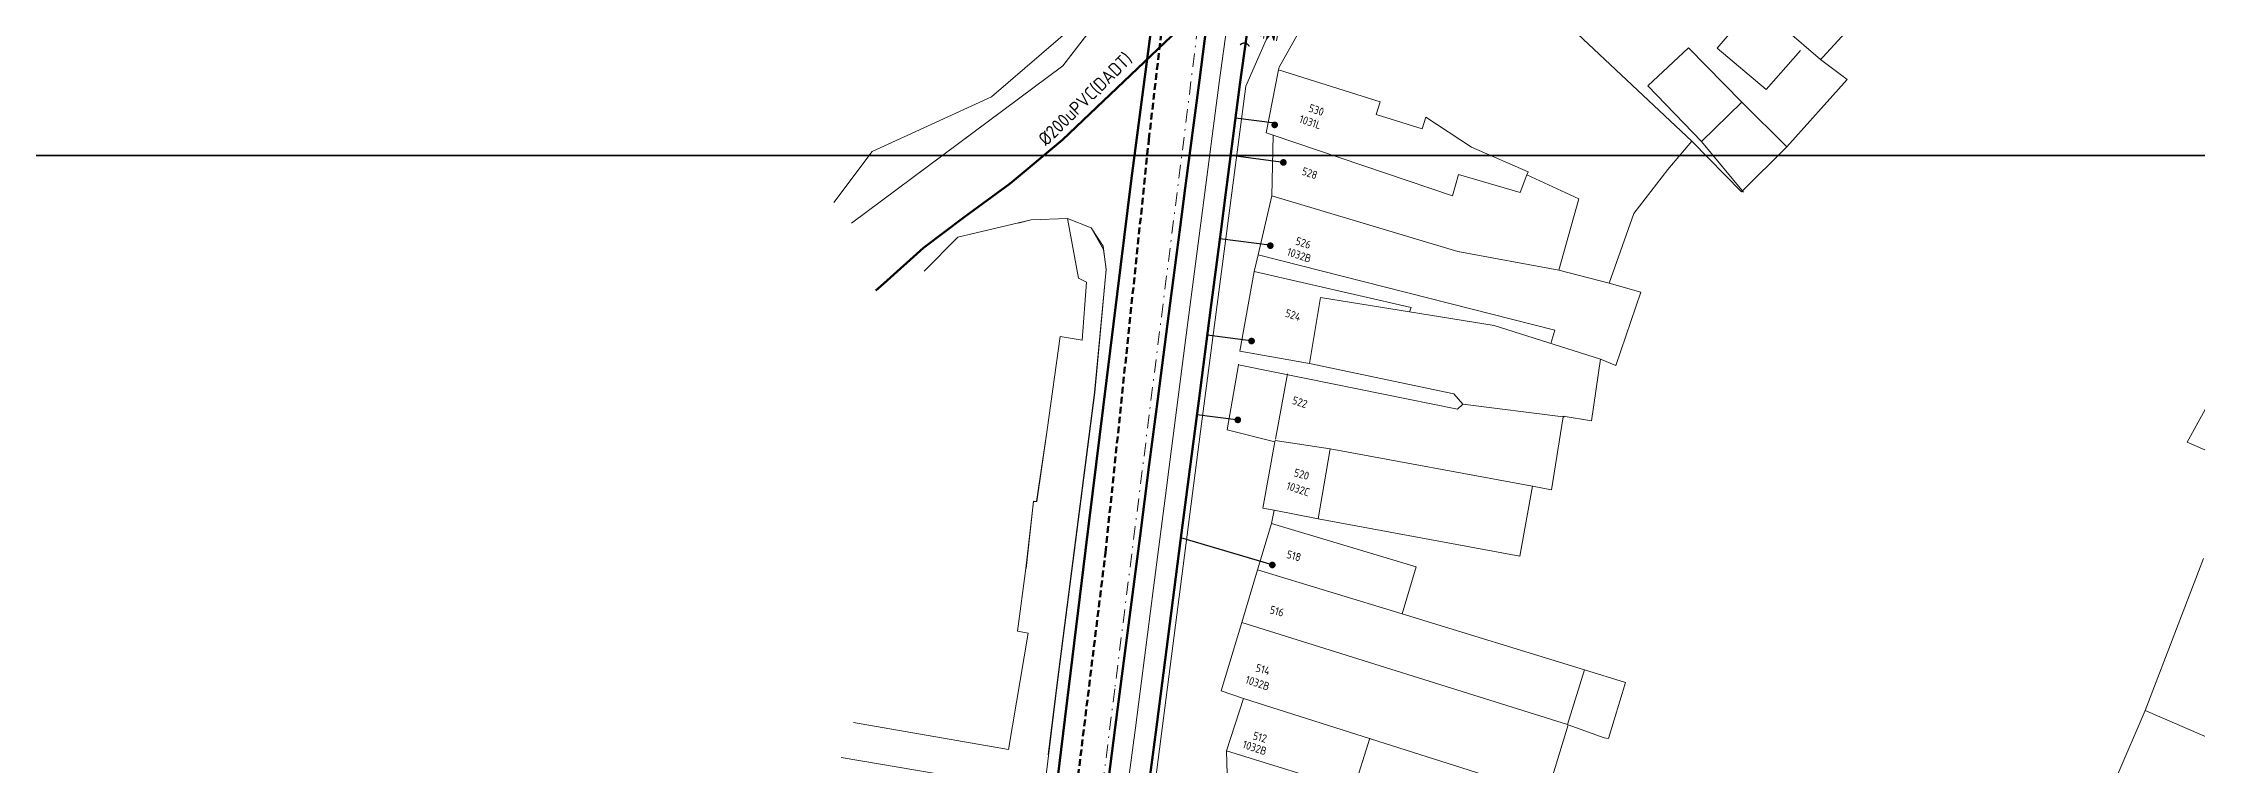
# Model space of a CAD drawing. Header units: inches. Extents: x 595615 to 1194060, y 1190840 to 2385448.
# Drawn here: x 596611.3 to 596772.9, y 1192395.8 to 1192450 of the extents above; entities that cross this region are included whole.
import ezdxf
from ezdxf.enums import TextEntityAlignment as Align

# ---------------------------------------------------------------- set-up
doc = ezdxf.new("R2010")
doc.units = ezdxf.units.IN
doc.header["$MEASUREMENT"] = 0
for name, pattern in [('CENTER2', [1.125, 0.75, -0.125, 0.125, -0.125]), ('DASHDOTX2', [2, 1, -0.5, 0, -0.5]), ('DASHED', [0.75, 0.5, -0.25])]:
    doc.linetypes.add(name, pattern=pattern)
doc.layers.get('Defpoints').update_dxf_attribs({"color": 1})
for name, color, linetype, lineweight in [('Chitiet', 4, 'Continuous', 9), ('DN 25 PE', 40, 'Continuous', 30), ('Nen tim duong', 9, 'CENTER2', 0), ('Nen_HTHANH-TP', 9, 'Continuous', 0), ('Nen_PHUTHANH-TP', 8, 'Continuous', 5), ('Nen_PHUTHOHOA_TP', 8, 'Continuous', 5), ('Nen_SN-HTHANH-TP_new', 7, 'Continuous', 0), ('Nen_SN_HTHANH_old', 9, 'Continuous', 0), ('ONG BTCT', 61, 'DASHED', 100), ('ONG CAP 2 (DADT)', 140, 'Continuous', 70), ('ONG CAP 3 (DADT)', 221, 'Continuous', 50), ('ONGCAP2', 5, 'Continuous', 20), ('TEXT PIPE', 3, 'Continuous', 25), ('TLK 15', 220, 'Continuous', 20), ('VAN', 7, 'Continuous', 20)]:
    doc.layers.add(name, color=color, linetype=linetype, lineweight=lineweight)
doc.styles.add('Sonha_QTB', font='isocp.shx', dxfattribs={"height": 0.6, "bigfont": 'bigfont.shx'})
doc.styles.add('text', font='isocp2.shx')

# ---------------------------------------------------------------- blocks, each defined once
blk = doc.blocks.new('VAN')
at = {"layer": 'VAN'}
h = blk.add_hatch(color=256, dxfattribs=at)
h.paths.add_polyline_path([(0.21, -0.5), (0.49, 0), (0.21, 0.5)])
h.paths.add_polyline_path([(0.77, 0.5), (0.49, 0), (0.77, -0.5)])
at = {"layer": 'VAN', "ltscale": 100}
for p, q in [((0, 0.5), (0, -0.5)), ((0.77, -0.5), (0.21, 0.5)), ((0.21, -0.5), (0.77, 0.5)), ((0.21, 0.5), (0.21, -0.5)), ((0.77, 0.5), (0.77, -0.5)), ((0.98, 0.5), (0.98, -0.5))]:
    blk.add_line(p, q, dxfattribs=at)
blk = doc.blocks.new('TE+VAN')
at = {"layer": 'Chitiet', "ltscale": 100, "const_width": 0.1}
for points in [[(-0.35, 1.28, 0.571257), (0.35, 1.28)], [(1.1, 0.35, 0.571257), (1.1, -0.35)], [(0.35, -1.28, 0.571257), (-0.35, -1.28)]]:
    blk.add_lwpolyline(points, format="xyb", dxfattribs=at)
for points in [[(0, -1.08), (0, 1.08)], [(0.9, 0), (0, 0)]]:
    blk.add_lwpolyline(points, dxfattribs=at)
at = {"layer": 'VAN'}
blk.add_blockref('VAN', (1.3, 0), dxfattribs=at)
blk = doc.blocks.new('TLK 15')
at = {"layer": 'TLK 15', "linetype": 'Continuous', "const_width": 0.25}
blk.add_lwpolyline([(-0.125, 0, 1), (0.125, 0, 1)], format="xyb", close=True, dxfattribs=at)

msp = doc.modelspace()

# ---------------------------------------------------------------- linework, layer by layer
at = {"layer": 'Defpoints'}
for points in [[(597361.233, 1192441.604), (597361.233, 1193242.556), (596228.852, 1193242.556), (596228.852, 1192441.604)], [(597361.233, 1191640.651), (597361.233, 1192441.604), (596228.852, 1192441.604), (596228.852, 1191640.651)]]:
    msp.add_lwpolyline(points, close=True, dxfattribs=at)
at = {"layer": 'DN 25 PE'}
for p, q in [((596703.638, 1192444.016), (596700.705, 1192444.398)), ((596704.288, 1192441.079), (596700.34, 1192441.604)), ((596703.437, 1192434.839), (596699.524, 1192435.35)), ((596702.027, 1192427.688), (596698.582, 1192428.137)), ((596700.747, 1192421.78), (596697.803, 1192422.162)), ((596703.46, 1192410.903), (596696.609, 1192412.939))]:
    msp.add_line(p, q, dxfattribs=at)
at = {"layer": 'Nen tim duong', "linetype": 'DASHDOTX2'}
for p, q in [((596698.407, 1192455.484), (596691.647, 1192401.612)), ((596691.647, 1192401.612), (596687.712, 1192370.659))]:
    msp.add_line(p, q, dxfattribs=at)
at = {"layer": 'Nen_HTHANH-TP', "linetype": 'Continuous'}
for p, q in [((596744.559, 1192448.784), (596721.784, 1192468.476)), ((596693.983, 1192456.414), (596687.74, 1192448.319)), ((596693.983, 1192456.414), (596687.74, 1192448.319)), ((596706.466, 1192452.664), (596703.97, 1192448.222)), ((596722.935, 1192453.927), (596734.924, 1192442.667)), ((596736.809, 1192449.638), (596739.696, 1192452.98)), ((596744.749, 1192448.975), (596747.587, 1192452.077)), ((596703.178, 1192450.671), (596701.461, 1192446.8)), ((596734.669, 1192449.666), (596731.621, 1192446.814)), ((596734.669, 1192449.666), (596738.672, 1192445.59)), ((596740.481, 1192446.551), (596736.809, 1192449.638)), ((596743.069, 1192449.473), (596740.481, 1192446.551)), ((596687.74, 1192448.319), (596676.696, 1192440.09)), ((596687.74, 1192448.319), (596676.696, 1192440.09)), ((596703.92, 1192448.012), (596702.994, 1192443.301)), ((596703.97, 1192448.222), (596703.92, 1192448.012)), ((596703.92, 1192448.012), (596711.552, 1192445.608)), ((596744.559, 1192448.784), (596744.749, 1192448.975)), ((596746.561, 1192447.296), (596744.559, 1192448.784)), ((596701.461, 1192446.8), (596698.082, 1192420.917)), ((596735.644, 1192442.637), (596731.621, 1192446.814)), ((596742.045, 1192442.252), (596746.561, 1192447.296)), ((596711.253, 1192444.678), (596711.552, 1192445.608)), ((596711.253, 1192444.678), (596714.694, 1192443.6)), ((596738.672, 1192445.59), (596735.644, 1192442.637)), ((596742.045, 1192442.252), (596738.672, 1192445.59)), ((596702.994, 1192443.301), (596703.534, 1192443.121)), ((596703.534, 1192443.121), (596703.418, 1192438.561)), ((596703.534, 1192443.121), (596716.958, 1192438.562)), ((596714.963, 1192444.461), (596714.694, 1192443.6)), ((596714.963, 1192444.461), (596718.385, 1192442.233)), ((596718.385, 1192442.233), (596722.656, 1192440.377)), ((596734.924, 1192442.667), (596733.116, 1192440.555)), ((596734.924, 1192442.667), (596738.637, 1192438.87)), ((596735.644, 1192442.637), (596738.797, 1192438.85)), ((596738.637, 1192438.87), (596742.045, 1192442.252)), ((596716.958, 1192438.562), (596717.426, 1192440.163)), ((596717.426, 1192440.163), (596722.047, 1192438.826)), ((596722.047, 1192438.826), (596722.556, 1192440.137)), ((596722.556, 1192440.137), (596722.656, 1192440.377)), ((596726.438, 1192438.36), (596722.556, 1192440.137)), ((596730.559, 1192437.243), (596733.116, 1192440.555)), ((596703.418, 1192438.561), (596702.391, 1192434.15)), ((596717.361, 1192434.412), (596703.418, 1192438.561)), ((596724.952, 1192432.999), (596726.438, 1192438.36)), ((596679.88, 1192435.462), (596685.379, 1192436.767)), ((596679.88, 1192435.462), (596685.379, 1192436.767)), ((596685.379, 1192436.767), (596688.099, 1192436.879)), ((596689.88, 1192436.17), (596688.099, 1192436.879)), ((596728.723, 1192432.022), (596730.559, 1192437.243)), ((596781.499, 1192437.274), (596772.053, 1192420.117)), ((596677.352, 1192432.92), (596679.88, 1192435.462)), ((596690.811, 1192434.541), (596689.88, 1192436.17)), ((596691.012, 1192433.071), (596690.811, 1192434.541)), ((596691.012, 1192433.071), (596690.811, 1192434.541)), ((596702.391, 1192434.15), (596702.102, 1192432.9)), ((596702.391, 1192434.15), (596724.656, 1192428.498)), ((596717.361, 1192434.412), (596724.952, 1192432.999)), ((596690.14, 1192423.841), (596691.012, 1192433.071)), ((596690.14, 1192423.841), (596691.012, 1192433.071)), ((596701.027, 1192426.929), (596702.102, 1192432.9)), ((596713.874, 1192430.2), (596702.102, 1192432.9)), ((596724.952, 1192432.999), (596728.723, 1192432.022)), ((596731.083, 1192431.364), (596728.723, 1192432.022)), ((596706.238, 1192426.003), (596707.064, 1192430.964)), ((596707.064, 1192430.964), (596713.745, 1192429.88)), ((596713.874, 1192430.2), (596713.745, 1192429.88)), ((596729.218, 1192425.852), (596731.083, 1192431.364)), ((596720.106, 1192428.845), (596713.745, 1192429.88)), ((596728.068, 1192426.321), (596720.106, 1192428.845)), ((596724.656, 1192428.498), (596724.337, 1192427.508)), ((596706.238, 1192426.003), (596701.027, 1192426.929)), ((596700.918, 1192425.899), (596700.072, 1192421.029)), ((596700.918, 1192425.949), (596700.918, 1192425.899)), ((596700.918, 1192425.899), (596705.989, 1192424.883)), ((596704.588, 1192425.222), (596703.702, 1192420.341)), ((596706.238, 1192426.003), (596717.08, 1192423.742)), ((596727.381, 1192421.711), (596728.068, 1192426.321)), ((596728.068, 1192426.321), (596729.218, 1192425.852)), ((596687.357, 1192402.108), (596690.14, 1192423.841)), ((596705.989, 1192424.883), (596717.351, 1192422.592)), ((596717.08, 1192423.742), (596717.74, 1192422.953)), ((596717.74, 1192422.953), (596717.351, 1192422.592)), ((596717.74, 1192422.953), (596725.271, 1192421.999)), ((596725.271, 1192421.999), (596724.395, 1192416.538)), ((596725.271, 1192422.049), (596725.271, 1192421.999)), ((596725.271, 1192422.049), (596727.381, 1192421.711)), ((596725.271, 1192421.999), (596725.351, 1192421.989)), ((596694.703, 1192394.764), (596698.082, 1192420.917)), ((596698.082, 1192420.917), (596698.082, 1192420.917)), ((596698.082, 1192420.917), (596698.082, 1192420.917)), ((596700.072, 1192421.029), (596703.653, 1192420.131)), ((596702.737, 1192415.161), (596703.653, 1192420.131)), ((596703.653, 1192420.131), (596703.662, 1192420.221)), ((596703.662, 1192420.221), (596707.803, 1192419.615)), ((596707.803, 1192419.615), (596706.897, 1192414.364)), ((596707.803, 1192419.615), (596722.965, 1192416.817)), ((596779.045, 1192417.062), (596772.053, 1192420.117)), ((596722.009, 1192411.556), (596722.965, 1192416.817)), ((596722.965, 1192416.817), (596724.395, 1192416.538)), ((596702.35, 1192410.53), (596703.407, 1192414.001)), ((596703.607, 1192415.011), (596702.737, 1192415.161)), ((596703.407, 1192414.001), (596703.607, 1192415.011)), ((596703.407, 1192414.001), (596714.24, 1192410.75)), ((596706.897, 1192414.364), (596703.607, 1192415.011)), ((596706.897, 1192414.364), (596722.009, 1192411.556)), ((596714.24, 1192410.75), (596713.203, 1192407.239)), ((596773.28, 1192411.398), (596768.899, 1192399.994)), ((596701.183, 1192406.579), (596702.35, 1192410.53)), ((596702.35, 1192410.53), (596713.203, 1192407.239)), ((596699.628, 1192401.478), (596701.183, 1192406.579)), ((596701.183, 1192406.579), (596725.6, 1192398.939)), ((596713.203, 1192407.239), (596726.866, 1192403.05)), ((596726.866, 1192403.05), (596725.6, 1192398.939)), ((596726.866, 1192403.05), (596729.947, 1192402.083)), ((596686.324, 1192393.757), (596687.357, 1192402.108)), ((596701.308, 1192400.89), (596699.628, 1192401.478)), ((596729.947, 1192402.083), (596728.68, 1192397.902)), ((596700.011, 1192396.968), (596701.308, 1192400.89)), ((596701.308, 1192400.89), (596724.054, 1192393.668)), ((596766.783, 1192395.042), (596768.899, 1192399.994)), ((596785.585, 1192392.798), (596768.899, 1192399.994)), ((596709.534, 1192394.016), (596710.76, 1192397.907)), ((596724.054, 1192393.668), (596725.64, 1192398.929)), ((596725.6, 1192398.939), (596725.64, 1192398.929)), ((596725.64, 1192398.929), (596728.34, 1192397.951)), ((596728.34, 1192397.951), (596728.68, 1192397.902)), ((596700.011, 1192396.968), (596709.534, 1192394.016)), ((596700.145, 1192392.619), (596700.011, 1192396.968))]:
    msp.add_line(p, q, dxfattribs=at)
at = {"layer": 'Nen_PHUTHANH-TP'}
for p, q in [((596687.75, 1192448.312), (596694, 1192456.402)), ((596687.75, 1192448.312), (596671.91, 1192436.532)), ((596679.88, 1192435.462), (596685.38, 1192436.762)), ((596685.38, 1192436.762), (596688.1, 1192436.872)), ((596688.1, 1192436.872), (596689.88, 1192436.162)), ((596688.1, 1192436.872), (596688.93, 1192432.402)), ((596689.88, 1192436.162), (596690.78, 1192434.802)), ((596690.78, 1192434.802), (596691.01, 1192433.062)), ((596688.93, 1192432.402), (596689.53, 1192432.102)), ((596689.53, 1192432.102), (596689.21, 1192427.752)), ((596691.01, 1192433.062), (596690.13, 1192423.832)), ((596686.57, 1192421.022), (596687.54, 1192428.022)), ((596687.54, 1192428.022), (596689.21, 1192427.752)), ((596687.33, 1192402.102), (596690.13, 1192423.832)), ((596686.57, 1192421.022), (596685.78, 1192415.662)), ((596685.54, 1192415.672), (596684.97, 1192410.642)), ((596685.78, 1192415.662), (596685.54, 1192415.672)), ((596684.97, 1192410.642), (596684.36, 1192405.952)), ((596683.67, 1192397.082), (596685.16, 1192405.802)), ((596685.16, 1192405.802), (596684.36, 1192405.952)), ((596687.33, 1192402.102), (596686.66, 1192396.672)), ((596683.67, 1192397.082), (596672.05, 1192399.102)), ((596671.13, 1192396.462), (596683.96, 1192394.302))]:
    msp.add_line(p, q, dxfattribs=at)
at = {"layer": 'Nen_PHUTHOHOA_TP'}
for p, q in [((596687.741, 1192448.318), (596693.985, 1192456.413)), ((596687.741, 1192448.318), (596693.985, 1192456.413)), ((596682.413, 1192445.984), (596688.659, 1192451.369)), ((596687.741, 1192448.318), (596671.911, 1192436.525)), ((596687.741, 1192448.318), (596671.911, 1192436.525)), ((596673.446, 1192441.907), (596682.413, 1192445.984)), ((596673.446, 1192441.907), (596670.58, 1192438.064)), ((596673.446, 1192441.907), (596670.58, 1192438.064)), ((596673.446, 1192441.907), (596670.58, 1192438.064)), ((596679.882, 1192435.462), (596685.381, 1192436.766)), ((596679.882, 1192435.462), (596685.381, 1192436.766)), ((596679.882, 1192435.462), (596685.381, 1192436.766)), ((596684.411, 1192436.536), (596685.381, 1192436.766)), ((596686.584, 1192421.027), (596687.548, 1192428.028)), ((596686.584, 1192421.027), (596685.798, 1192415.667)), ((596685.558, 1192415.677), (596684.992, 1192410.646)), ((596685.798, 1192415.667), (596685.558, 1192415.677))]:
    msp.add_line(p, q, dxfattribs=at)
at = {"layer": 'ONG BTCT'}
msp.add_lwpolyline([(596602.325, 1192091.202), (596614.027, 1192122.281), (596620.541, 1192140.9), (596626.536, 1192159.399), (596635.775, 1192186.207), (596645.525, 1192215.976), (596653.463, 1192241.097), (596661.016, 1192265.061), (596670.778, 1192298.62), (596675.065, 1192316.663), (596680.791, 1192338.82), (596683.657, 1192356.778), (596687.436, 1192383.185), (596690.949, 1192411.823), (596694.204, 1192442.803), (596696.016, 1192458.437), (596698.098, 1192468.95)], dxfattribs=at)
at = {"layer": 'ONG CAP 2 (DADT)'}
msp.add_lwpolyline([(596701.32, 1192473.199), (596697.99, 1192447.249), (596696.934, 1192439.157), (596696.55, 1192436.217), (596695.808, 1192430.536), (596694.895, 1192423.546, 0.0001915), (596694.895, 1192423.543), (596694.232, 1192418.431, 0.0001419), (596694.231, 1192418.429), (596693.54, 1192413.075), (596692.257, 1192403.144), (596691.685, 1192398.718), (596691.041, 1192393.834)], format="xyb", dxfattribs=at)
at = {"layer": 'ONG CAP 3 (DADT)', "linetype": 'Continuous'}
msp.add_lwpolyline([(596772.66, 1192998.968), (596771.979, 1192986.388, -0.847463), (596771.821, 1192984.963), (596768.717, 1192956.939), (596764.934, 1192928.727), (596761.668, 1192905.435), (596757.824, 1192877.823), (596751.597, 1192837.133), (596744.916, 1192795.049), (596730.543, 1192696.371), (596726.852, 1192671.24), (596721.327, 1192640.299), (596719.418, 1192629.132), (596717.538, 1192613.576), (596713.112, 1192576.944), (596710.913, 1192561.264), (596705.532, 1192526.186), (596699.801, 1192489.223), (596695.557, 1192460.065), (596692.865, 1192439.701), (596692.865, 1192439.701)], format="xyb", dxfattribs=at)
at = {"layer": 'ONG CAP 3 (DADT)'}
for points in [[(596694.081, 1192393.471), (596694.727, 1192398.374), (596695.3, 1192402.806), (596696.583, 1192412.737), (596697.275, 1192418.091), (596697.938, 1192423.202), (596698.851, 1192430.192), (596699.592, 1192435.873), (596699.976, 1192438.814), (596701.033, 1192446.91), (596705.125, 1192476.221), (596705.902, 1192481.098), (596707.657, 1192492.213), (596709.239, 1192502.204), (596710.97, 1192513.127), (596713.959, 1192532.443), (596717.405, 1192555.661), (596719.348, 1192568.75)], [(596600.931, 1192091.756), (596612.617, 1192122.793), (596619.12, 1192141.379), (596625.113, 1192159.875), (596634.353, 1192186.685), (596644.097, 1192216.435), (596652.033, 1192241.548), (596659.581, 1192265.496), (596669.328, 1192299.003), (596673.609, 1192317.024), (596679.321, 1192339.127), (596682.174, 1192357.002), (596685.949, 1192383.383), (596689.458, 1192411.992), (596692.865, 1192439.701), (596692.865, 1192439.701), (596692.865, 1192439.701)]]:
    msp.add_lwpolyline(points, dxfattribs=at)
at = {"layer": 'ONG CAP 3 (DADT)', "linetype": 'Continuous'}
msp.add_lwpolyline([(596673.72, 1192431.484), (596674.335, 1192431.993), (596677.299, 1192434.687), (596680.351, 1192436.983), (596683.805, 1192439.501), (596687.736, 1192442.761), (596711.238, 1192465.163)], dxfattribs=at)
at = {"layer": 'ONGCAP2'}
msp.add_lwpolyline([(596692.25, 1192391.627), (596693.193, 1192398.685), (596694.549, 1192409.177), (596695.594, 1192417.271, -0.0002129), (596695.595, 1192417.272), (596697.005, 1192428.117, -0.0001206), (596697.005, 1192428.118), (596698.252, 1192437.666), (596699.48, 1192447.077), (596703.248, 1192474.358)], format="xyb", dxfattribs=at)

# ---------------------------------------------------------------- block references
at = {"layer": 'Chitiet', "rotation": 349.7741458931524}
msp.add_blockref('TE+VAN', (596701.615, 1192451.078), dxfattribs=at)
at = {"layer": 'TLK 15', "rotation": 359.9999999934133}
for p in [(596703.638, 1192443.891), (596704.288, 1192441.079), (596703.312, 1192434.839), (596701.902, 1192427.688), (596700.872, 1192421.78)]:
    msp.add_blockref('TLK 15', p, dxfattribs=at)
at = {"layer": 'TLK 15'}
for p in [(596703.638, 1192443.891), (596704.288, 1192441.079), (596703.312, 1192434.839), (596701.902, 1192427.688), (596700.872, 1192421.78), (596703.46, 1192410.903)]:
    msp.add_blockref('TLK 15', p, dxfattribs=at)

# ---------------------------------------------------------------- texts
at = {"layer": 'Nen_SN-HTHANH-TP_new', "style": 'Sonha_QTB'}
for s, rotation, p in [('530', 341.61583, (596706.762, 1192445.008)), ('528', 341.39567, (596706.264, 1192440.272)), ('526', 341.61583, (596705.782, 1192435.043)), ('524', 341.61583, (596705.015, 1192429.637)), ('522', 341.61583, (596705.523, 1192423.104)), ('520', 344.58901, (596705.653, 1192417.702)), ('518', 344.58901, (596705.076, 1192411.588)), ('516', 344.58901, (596703.803, 1192407.441)), ('514', 344.58901, (596702.756, 1192403.072)), ('512', 344.58901, (596702.529, 1192397.992))]:
    msp.add_text(s, height=0.6, rotation=rotation, dxfattribs=at).set_placement(p, align=Align.MIDDLE)
at = {"layer": 'Nen_SN_HTHANH_old', "style": 'Sonha_QTB'}
for s, p in [('1031L', (596706.309, 1192444.104)), ('1032B', (596705.47, 1192434.127)), ('1032C', (596705.388, 1192416.598)), ('1032B', (596702.352, 1192402.05)), ('1032B', (596702.138, 1192397.2))]:
    msp.add_text(s, height=0.6, rotation=341.61583, dxfattribs=at).set_placement(p, align=Align.MIDDLE)
at = {"layer": 'TEXT PIPE', "style": 'text'}
msp.add_text('%%c200uPVC(DADT)', height=1, rotation=44.71671, dxfattribs=at).set_placement((596686.511, 1192442.257))

doc.saveas('drawing.dxf')
